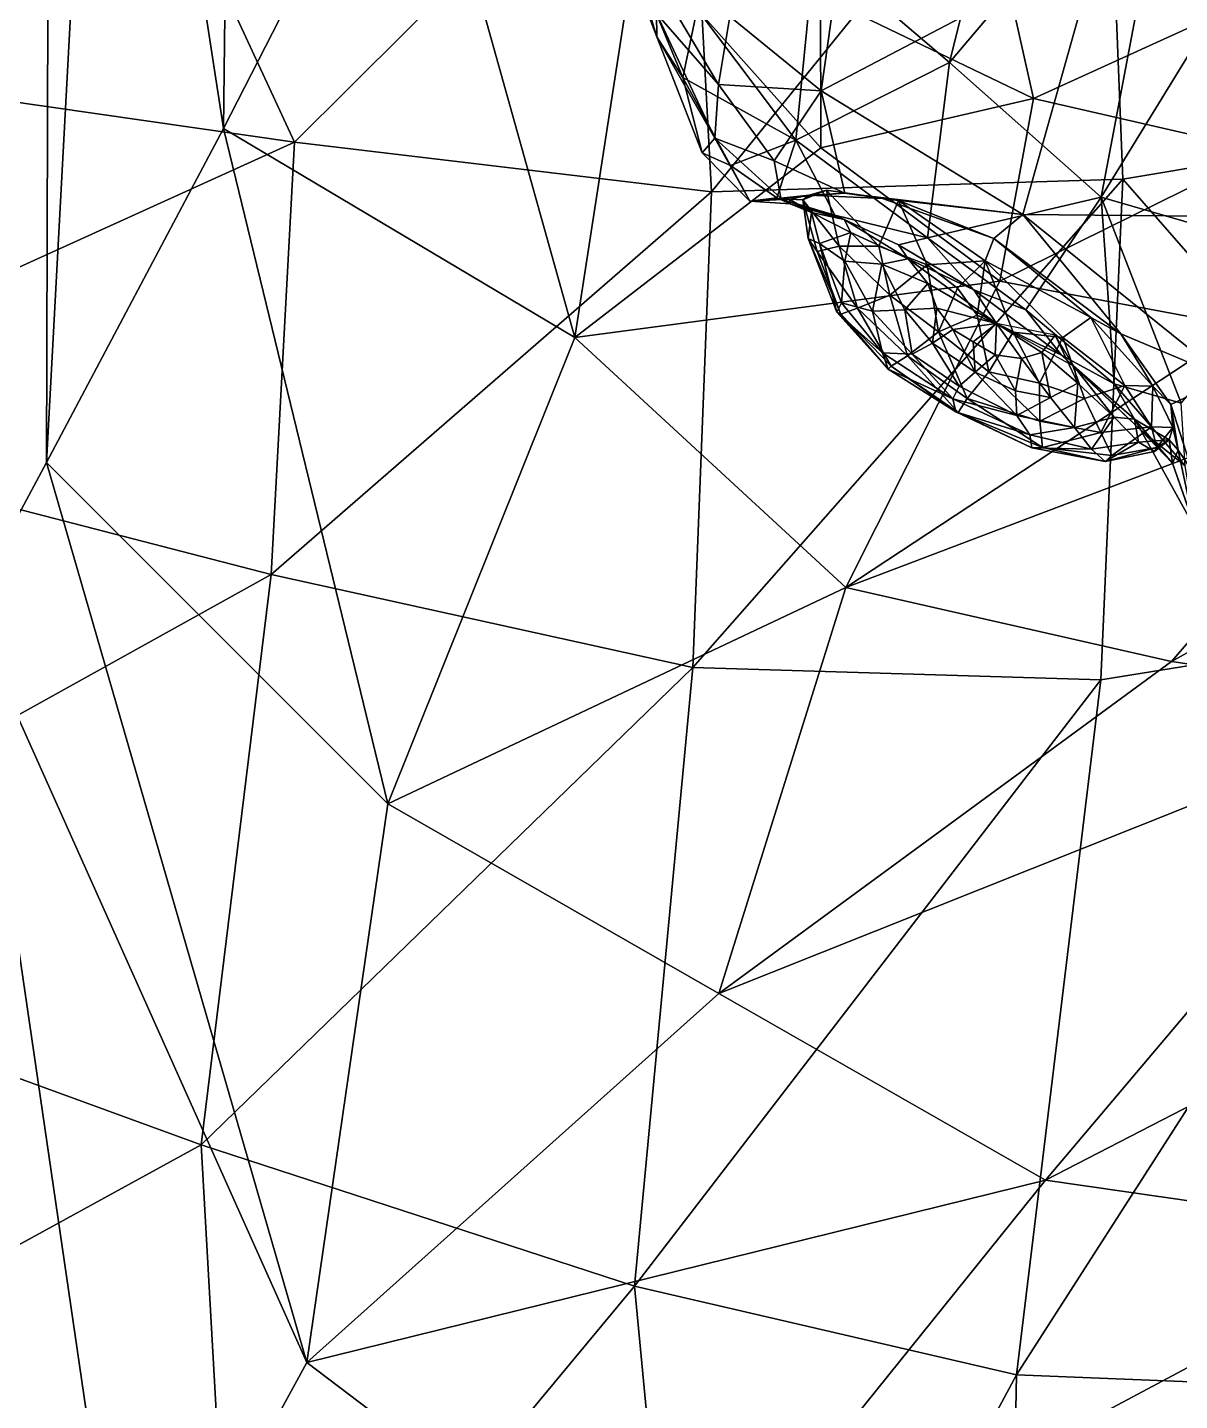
# Model space of a CAD drawing. Extents: x -1.6 to 1.6, y -9.4 to 16.4.
# Drawn here: x 0.4115 to 0.7756, y -1.1529 to -0.7189 of the extents above; entities that cross this region are included whole.
import ezdxf

# ---------------------------------------------------------------- set-up
doc = ezdxf.new("R2010")
doc.units = 0
doc.layers.add('DIPLODOC$LWO', color=1, linetype='CONTINUOUS')

msp = doc.modelspace()

# ---------------------------------------------------------------- linework, layer by layer
at = {"layer": 'DIPLODOC$LWO'}
for points in [[(0.43617, -0.50886, 2.40344), (0.47689, -0.45383, 2.34277), (0.4735, -0.75087, 2.50403)], [(0.53333, -0.63392, 2.34538), (0.4735, -0.75087, 2.50403), (0.47689, -0.45383, 2.34277)], [(0.4735, -0.75087, 2.50403), (0.41756, -0.85642, 2.62944), (0.43617, -0.50886, 2.40344)], [(0.41843, -0.53299, 2.42729), (0.43617, -0.50886, 2.40344), (0.41756, -0.85642, 2.62944)], [(0.36011, -0.89248, 2.65649), (0.38316, -0.52953, 2.42614), (0.41843, -0.53299, 2.42729)], [(0.39284, -0.90231, 2.6804), (0.36011, -0.89248, 2.65649), (0.41843, -0.53299, 2.42729)], [(0.41756, -0.85642, 2.62944), (0.39284, -0.90231, 2.6804), (0.41843, -0.53299, 2.42729)], [(0.89124, -0.74454, 4.37757), (0.89214, -0.59516, 4.35034), (0.75174, -0.61758, 4.51175)], [(0.43578, -0.62527, 4.84942), (0.31237, -0.61717, 5.07151), (0.30902, -0.72831, 5.05226)], [(0.75174, -0.61758, 4.51175), (0.62024, -0.63147, 4.67181), (0.62767, -0.77085, 4.63929)], [(0.62767, -0.77085, 4.63929), (0.75764, -0.76692, 4.50481), (0.75174, -0.61758, 4.51175)], [(0.73078, -0.61736, 0.40073), (0.66039, -0.69367, 0.28338), (0.70294, -0.73006, 0.30354)], [(0.77508, -0.64465, 0.41692), (0.73078, -0.61736, 0.40073), (0.70294, -0.73006, 0.30354)], [(0.75764, -0.76692, 4.50481), (0.89124, -0.74454, 4.37757), (0.75174, -0.61758, 4.51175)], [(0.30902, -0.72831, 5.05226), (0.49591, -0.75515, 4.83575), (0.43578, -0.62527, 4.84942)], [(0.62024, -0.63147, 4.67181), (0.43578, -0.62527, 4.84942), (0.49591, -0.75515, 4.83575)], [(0.49591, -0.75515, 4.83575), (0.62767, -0.77085, 4.63929), (0.62024, -0.63147, 4.67181)], [(0.4735, -0.75087, 2.50403), (0.53333, -0.63392, 2.34538), (0.58454, -0.81694, 2.45536)], [(0.60387, -0.69145, 2.23682), (0.58454, -0.81694, 2.45536), (0.53333, -0.63392, 2.34538)], [(0.77508, -0.64465, 0.41692), (0.70294, -0.73006, 0.30354), (0.75084, -0.77259, 0.28391)], [(0.81906, -0.66131, 0.41564), (0.77508, -0.64465, 0.41692), (0.75084, -0.77259, 0.28391)], [(0.6736, -0.65879, 0.01428), (0.66233, -0.73892, 0.02353), (0.63343, -0.71542, 0.04197)], [(0.6736, -0.65879, 0.01428), (0.75001, -0.69297, 0.00797), (0.66233, -0.73892, 0.02353)], [(0.75001, -0.69297, 0.00797), (0.90701, -0.66224, 0.01254), (0.87364, -0.77946, 0.00899)], [(0.81906, -0.66131, 0.41564), (0.75084, -0.77259, 0.28391), (0.81537, -0.79136, 0.2939)], [(0.60387, -0.69145, 2.23682), (0.66222, -0.75695, 2.24287), (0.58454, -0.81694, 2.45536)], [(0.61035, -0.7145, 0.08544), (0.61039, -0.7219, 0.09929), (0.59832, -0.69005, 0.10897)], [(0.60233, -0.69534, 0.12849), (0.59832, -0.69005, 0.10897), (0.61039, -0.7219, 0.09929)], [(0.66222, -0.75695, 2.24287), (0.60387, -0.69145, 2.23682), (0.66211, -0.70898, 2.09967)], [(0.66039, -0.69367, 0.28338), (0.62318, -0.71317, 0.16934), (0.65438, -0.75455, 0.1679)], [(0.70294, -0.73006, 0.30354), (0.66039, -0.69367, 0.28338), (0.65438, -0.75455, 0.1679)], [(0.75001, -0.69297, 0.00797), (0.72605, -0.77803, 0.01267), (0.66233, -0.73892, 0.02353)], [(0.87364, -0.77946, 0.00899), (0.72605, -0.77803, 0.01267), (0.75001, -0.69297, 0.00797)], [(0.61039, -0.7219, 0.09929), (0.61859, -0.73476, 0.11914), (0.60233, -0.69534, 0.12849)], [(0.60233, -0.69534, 0.12849), (0.61859, -0.73476, 0.11914), (0.62318, -0.71317, 0.16934)], [(0.72939, -0.7414, 2.11989), (0.66211, -0.70898, 2.09967), (0.72019, -0.69991, 1.96191)], [(0.72939, -0.7414, 2.11989), (0.72019, -0.69991, 1.96191), (0.79656, -0.7108, 1.9709)], [(0.61035, -0.7145, 0.08544), (0.61211, -0.70694, 0.07175), (0.6299, -0.73694, 0.05197)], [(0.63343, -0.71542, 0.04197), (0.6299, -0.73694, 0.05197), (0.61211, -0.70694, 0.07175)], [(0.66222, -0.75695, 2.24287), (0.66211, -0.70898, 2.09967), (0.72939, -0.7414, 2.11989)], [(0.80201, -0.75803, 2.14014), (0.72939, -0.7414, 2.11989), (0.79656, -0.7108, 1.9709)], [(0.6299, -0.73694, 0.05197), (0.62876, -0.75396, 0.06856), (0.61035, -0.7145, 0.08544)], [(0.61039, -0.7219, 0.09929), (0.61035, -0.7145, 0.08544), (0.62876, -0.75396, 0.06856)], [(0.65438, -0.75455, 0.1679), (0.62318, -0.71317, 0.16934), (0.61859, -0.73476, 0.11914)], [(0.6299, -0.73694, 0.05197), (0.63343, -0.71542, 0.04197), (0.66233, -0.73892, 0.02353)], [(0.62876, -0.75396, 0.06856), (0.62478, -0.75857, 0.08969), (0.61039, -0.7219, 0.09929)], [(0.61859, -0.73476, 0.11914), (0.61039, -0.7219, 0.09929), (0.62478, -0.75857, 0.08969)], [(0.49591, -0.75515, 4.83575), (0.30902, -0.72831, 5.05226), (0.30131, -0.84348, 5.02989)], [(0.70294, -0.73006, 0.30354), (0.65438, -0.75455, 0.1679), (0.69594, -0.78543, 0.19207)], [(0.69594, -0.78543, 0.19207), (0.75084, -0.77259, 0.28391), (0.70294, -0.73006, 0.30354)], [(0.62478, -0.75857, 0.08969), (0.63366, -0.76261, 0.10859), (0.61859, -0.73476, 0.11914)], [(0.61859, -0.73476, 0.11914), (0.63366, -0.76261, 0.10859), (0.65438, -0.75455, 0.1679)], [(0.62876, -0.75396, 0.06856), (0.6299, -0.73694, 0.05197), (0.64744, -0.76114, 0.03721)], [(0.66233, -0.73892, 0.02353), (0.64744, -0.76114, 0.03721), (0.6299, -0.73694, 0.05197)], [(0.66982, -0.77131, 0.02577), (0.64744, -0.76114, 0.03721), (0.66233, -0.73892, 0.02353)], [(0.71876, -0.79907, 2.29081), (0.66222, -0.75695, 2.24287), (0.72939, -0.7414, 2.11989)], [(0.72605, -0.77803, 0.01267), (0.66982, -0.77131, 0.02577), (0.66233, -0.73892, 0.02353)], [(0.71876, -0.79907, 2.29081), (0.72939, -0.7414, 2.11989), (0.80201, -0.75803, 2.14014)], [(0.87819, -0.90459, 4.3635), (0.89124, -0.74454, 4.37757), (0.75764, -0.76692, 4.50481)], [(0.41756, -0.85642, 2.62944), (0.4735, -0.75087, 2.50403), (0.52538, -0.96429, 2.71161)], [(0.58454, -0.81694, 2.45536), (0.52538, -0.96429, 2.71161), (0.4735, -0.75087, 2.50403)], [(0.63979, -0.77387, 0.08517), (0.62478, -0.75857, 0.08969), (0.62876, -0.75396, 0.06856)], [(0.64963, -0.77292, 0.05178), (0.62876, -0.75396, 0.06856), (0.64744, -0.76114, 0.03721)], [(0.64963, -0.77292, 0.05178), (0.63979, -0.77387, 0.08517), (0.62876, -0.75396, 0.06856)], [(0.65438, -0.75455, 0.1679), (0.63366, -0.76261, 0.10859), (0.64835, -0.77277, 0.12147)], [(0.64835, -0.77277, 0.12147), (0.66671, -0.77831, 0.15574), (0.65438, -0.75455, 0.1679)], [(0.66671, -0.77831, 0.15574), (0.69594, -0.78543, 0.19207), (0.65438, -0.75455, 0.1679)], [(0.30131, -0.84348, 5.02989), (0.48851, -0.89185, 4.80068), (0.49591, -0.75515, 4.83575)], [(0.62767, -0.77085, 4.63929), (0.49591, -0.75515, 4.83575), (0.48851, -0.89185, 4.80068)], [(0.66222, -0.75695, 2.24287), (0.71876, -0.79907, 2.29081), (0.58454, -0.81694, 2.45536)], [(0.63366, -0.76261, 0.10859), (0.62478, -0.75857, 0.08969), (0.63979, -0.77387, 0.08517)], [(0.79543, -0.8135, 2.30354), (0.71876, -0.79907, 2.29081), (0.80201, -0.75803, 2.14014)], [(0.64835, -0.77277, 0.12147), (0.63366, -0.76261, 0.10859), (0.63979, -0.77387, 0.08517)], [(0.66982, -0.77131, 0.02577), (0.64963, -0.77292, 0.05178), (0.64744, -0.76114, 0.03721)], [(0.75764, -0.76692, 4.50481), (0.62767, -0.77085, 4.63929), (0.62176, -0.92126, 4.59842)], [(0.62176, -0.92126, 4.59842), (0.75069, -0.92511, 4.4748), (0.75764, -0.76692, 4.50481)], [(0.75069, -0.92511, 4.4748), (0.87819, -0.90459, 4.3635), (0.75764, -0.76692, 4.50481)], [(0.48851, -0.89185, 4.80068), (0.62176, -0.92126, 4.59842), (0.62767, -0.77085, 4.63929)], [(0.65858, -0.77194, 0.05124), (0.64963, -0.77292, 0.05178), (0.66982, -0.77131, 0.02577)], [(0.64963, -0.77292, 0.05178), (0.65858, -0.77194, 0.05124), (0.65234, -0.77324, 0.07656)], [(0.65655, -0.77337, 0.0673), (0.65234, -0.77324, 0.07656), (0.65858, -0.77194, 0.05124)], [(0.65655, -0.77337, 0.0673), (0.66402, -0.77033, 0.04632), (0.66798, -0.78805, 0.04114)], [(0.65858, -0.77194, 0.05124), (0.66402, -0.77033, 0.04632), (0.65655, -0.77337, 0.0673)], [(0.66402, -0.77033, 0.04632), (0.65858, -0.77194, 0.05124), (0.68175, -0.77298, 0.02668)], [(0.66982, -0.77131, 0.02577), (0.68175, -0.77298, 0.02668), (0.65858, -0.77194, 0.05124)], [(0.66402, -0.77033, 0.04632), (0.68678, -0.77365, 0.02508), (0.68058, -0.78806, 0.02666)], [(0.68058, -0.78806, 0.02666), (0.66798, -0.78805, 0.04114), (0.66402, -0.77033, 0.04632)], [(0.68175, -0.77298, 0.02668), (0.68678, -0.77365, 0.02508), (0.66402, -0.77033, 0.04632)], [(0.68175, -0.77298, 0.02668), (0.66982, -0.77131, 0.02577), (0.72605, -0.77803, 0.01267)], [(0.65253, -0.77465, 0.1049), (0.64835, -0.77277, 0.12147), (0.63979, -0.77387, 0.08517)], [(0.65234, -0.77324, 0.07656), (0.63979, -0.77387, 0.08517), (0.64963, -0.77292, 0.05178)], [(0.63979, -0.77387, 0.08517), (0.65234, -0.77324, 0.07656), (0.65253, -0.77465, 0.1049)], [(0.64835, -0.77277, 0.12147), (0.65253, -0.77465, 0.1049), (0.66957, -0.7796, 0.14156)], [(0.66957, -0.7796, 0.14156), (0.66671, -0.77831, 0.15574), (0.64835, -0.77277, 0.12147)], [(0.65234, -0.77324, 0.07656), (0.65655, -0.77337, 0.0673), (0.65925, -0.77747, 0.09734)], [(0.65925, -0.77747, 0.09734), (0.65253, -0.77465, 0.1049), (0.65234, -0.77324, 0.07656)], [(0.66957, -0.7796, 0.14156), (0.65253, -0.77465, 0.1049), (0.65925, -0.77747, 0.09734)], [(0.65821, -0.78567, 0.08015), (0.65925, -0.77747, 0.09734), (0.65655, -0.77337, 0.0673)], [(0.66105, -0.78973, 0.05821), (0.65821, -0.78567, 0.08015), (0.65655, -0.77337, 0.0673)], [(0.66798, -0.78805, 0.04114), (0.66105, -0.78973, 0.05821), (0.65655, -0.77337, 0.0673)], [(0.6958, -0.79395, 0.01689), (0.68058, -0.78806, 0.02666), (0.68678, -0.77365, 0.02508)], [(0.72605, -0.77803, 0.01267), (0.71693, -0.78565, 0.01471), (0.68175, -0.77298, 0.02668)], [(0.68678, -0.77365, 0.02508), (0.68175, -0.77298, 0.02668), (0.71693, -0.78565, 0.01471)], [(0.68678, -0.77365, 0.02508), (0.71421, -0.79271, 0.01391), (0.6958, -0.79395, 0.01689)], [(0.71693, -0.78565, 0.01471), (0.71421, -0.79271, 0.01391), (0.68678, -0.77365, 0.02508)], [(0.75084, -0.77259, 0.28391), (0.69594, -0.78543, 0.19207), (0.72697, -0.80823, 0.18947)], [(0.72697, -0.80823, 0.18947), (0.75489, -0.83159, 0.17501), (0.75084, -0.77259, 0.28391)], [(0.77606, -0.83765, 0.18751), (0.81537, -0.79136, 0.2939), (0.75084, -0.77259, 0.28391)], [(0.75489, -0.83159, 0.17501), (0.77606, -0.83765, 0.18751), (0.75084, -0.77259, 0.28391)], [(0.65821, -0.78567, 0.08015), (0.66183, -0.78722, 0.10469), (0.65925, -0.77747, 0.09734)], [(0.67173, -0.78377, 0.13183), (0.65925, -0.77747, 0.09734), (0.66183, -0.78722, 0.10469)], [(0.67173, -0.78377, 0.13183), (0.66957, -0.7796, 0.14156), (0.65925, -0.77747, 0.09734)], [(0.66671, -0.77831, 0.15574), (0.66957, -0.7796, 0.14156), (0.68674, -0.78766, 0.16889)], [(0.68674, -0.78766, 0.16889), (0.69594, -0.78543, 0.19207), (0.66671, -0.77831, 0.15574)], [(0.66957, -0.7796, 0.14156), (0.67173, -0.78377, 0.13183), (0.68985, -0.79204, 0.15999)], [(0.68985, -0.79204, 0.15999), (0.68674, -0.78766, 0.16889), (0.66957, -0.7796, 0.14156)], [(0.71693, -0.78565, 0.01471), (0.72605, -0.77803, 0.01267), (0.75703, -0.81582, 0.02086)], [(0.72605, -0.77803, 0.01267), (0.79033, -0.82973, 0.02043), (0.75703, -0.81582, 0.02086)], [(0.79033, -0.82973, 0.02043), (0.72605, -0.77803, 0.01267), (0.87364, -0.77946, 0.00899)], [(0.66183, -0.78722, 0.10469), (0.66987, -0.79275, 0.12957), (0.67173, -0.78377, 0.13183)], [(0.66987, -0.79275, 0.12957), (0.68156, -0.79377, 0.15063), (0.67173, -0.78377, 0.13183)], [(0.68156, -0.79377, 0.15063), (0.68985, -0.79204, 0.15999), (0.67173, -0.78377, 0.13183)], [(0.69594, -0.78543, 0.19207), (0.68674, -0.78766, 0.16889), (0.71054, -0.80183, 0.17719)], [(0.71054, -0.80183, 0.17719), (0.72697, -0.80823, 0.18947), (0.69594, -0.78543, 0.19207)], [(0.66183, -0.78722, 0.10469), (0.65821, -0.78567, 0.08015), (0.66726, -0.80891, 0.08338)], [(0.65821, -0.78567, 0.08015), (0.66105, -0.78973, 0.05821), (0.66852, -0.80957, 0.05969)], [(0.66852, -0.80957, 0.05969), (0.66726, -0.80891, 0.08338), (0.65821, -0.78567, 0.08015)], [(0.66105, -0.78973, 0.05821), (0.66798, -0.78805, 0.04114), (0.67379, -0.80767, 0.0394)], [(0.67379, -0.80767, 0.0394), (0.66852, -0.80957, 0.05969), (0.66105, -0.78973, 0.05821)], [(0.66987, -0.79275, 0.12957), (0.66183, -0.78722, 0.10469), (0.66877, -0.80592, 0.10832)], [(0.66726, -0.80891, 0.08338), (0.66877, -0.80592, 0.10832), (0.66183, -0.78722, 0.10469)], [(0.66798, -0.78805, 0.04114), (0.68058, -0.78806, 0.02666), (0.68407, -0.80353, 0.02422)], [(0.68407, -0.80353, 0.02422), (0.67379, -0.80767, 0.0394), (0.66798, -0.78805, 0.04114)], [(0.6958, -0.79395, 0.01689), (0.68407, -0.80353, 0.02422), (0.68058, -0.78806, 0.02666)], [(0.71054, -0.80183, 0.17719), (0.68674, -0.78766, 0.16889), (0.68985, -0.79204, 0.15999)], [(0.71421, -0.79271, 0.01391), (0.71693, -0.78565, 0.01471), (0.74753, -0.81056, 0.01833)], [(0.71693, -0.78565, 0.01471), (0.75703, -0.81582, 0.02086), (0.74753, -0.81056, 0.01833)], [(0.66877, -0.80592, 0.10832), (0.67861, -0.80856, 0.13284), (0.66987, -0.79275, 0.12957)], [(0.68156, -0.79377, 0.15063), (0.66987, -0.79275, 0.12957), (0.67861, -0.80856, 0.13284)], [(0.67861, -0.80856, 0.13284), (0.68875, -0.80823, 0.1529), (0.68156, -0.79377, 0.15063)], [(0.68156, -0.79377, 0.15063), (0.6961, -0.79981, 0.16545), (0.68985, -0.79204, 0.15999)], [(0.6961, -0.79981, 0.16545), (0.68156, -0.79377, 0.15063), (0.68875, -0.80823, 0.1529)], [(0.69942, -0.8151, 0.01972), (0.68407, -0.80353, 0.02422), (0.6958, -0.79395, 0.01689)], [(0.68985, -0.79204, 0.15999), (0.6961, -0.79981, 0.16545), (0.71779, -0.81247, 0.16851)], [(0.71779, -0.81247, 0.16851), (0.71054, -0.80183, 0.17719), (0.68985, -0.79204, 0.15999)], [(0.7054, -0.80129, 0.01401), (0.6958, -0.79395, 0.01689), (0.71421, -0.79271, 0.01391)], [(0.7054, -0.80129, 0.01401), (0.69942, -0.8151, 0.01972), (0.6958, -0.79395, 0.01689)], [(0.71161, -0.80983, 0.01429), (0.7054, -0.80129, 0.01401), (0.71421, -0.79271, 0.01391)], [(0.72304, -0.8152, 0.01553), (0.71161, -0.80983, 0.01429), (0.71421, -0.79271, 0.01391)], [(0.73866, -0.81694, 0.01843), (0.72304, -0.8152, 0.01553), (0.71421, -0.79271, 0.01391)], [(0.74753, -0.81056, 0.01833), (0.73866, -0.81694, 0.01843), (0.71421, -0.79271, 0.01391)], [(0.71876, -0.79907, 2.29081), (0.67012, -0.8959, 2.50536), (0.58454, -0.81694, 2.45536)], [(0.71876, -0.79907, 2.29081), (0.79543, -0.8135, 2.30354), (0.67012, -0.8959, 2.50536)], [(0.68875, -0.80823, 0.1529), (0.69892, -0.80763, 0.16485), (0.6961, -0.79981, 0.16545)], [(0.6961, -0.79981, 0.16545), (0.69892, -0.80763, 0.16485), (0.71779, -0.81247, 0.16851)], [(0.69942, -0.8151, 0.01972), (0.7054, -0.80129, 0.01401), (0.71161, -0.80983, 0.01429)], [(0.72697, -0.80823, 0.18947), (0.71054, -0.80183, 0.17719), (0.73825, -0.82251, 0.16895)], [(0.73825, -0.82251, 0.16895), (0.71054, -0.80183, 0.17719), (0.71779, -0.81247, 0.16851)], [(0.68168, -0.82177, 0.10708), (0.66877, -0.80592, 0.10832), (0.66726, -0.80891, 0.08338)], [(0.67861, -0.80856, 0.13284), (0.66877, -0.80592, 0.10832), (0.68168, -0.82177, 0.10708)], [(0.68964, -0.82269, 0.03322), (0.67379, -0.80767, 0.0394), (0.68407, -0.80353, 0.02422)], [(0.69942, -0.8151, 0.01972), (0.68964, -0.82269, 0.03322), (0.68407, -0.80353, 0.02422)], [(0.68349, -0.82692, 0.07776), (0.68168, -0.82177, 0.10708), (0.66726, -0.80891, 0.08338)], [(0.68349, -0.82692, 0.07776), (0.66726, -0.80891, 0.08338), (0.66852, -0.80957, 0.05969)], [(0.68451, -0.82597, 0.05261), (0.66852, -0.80957, 0.05969), (0.67379, -0.80767, 0.0394)], [(0.68451, -0.82597, 0.05261), (0.68349, -0.82692, 0.07776), (0.66852, -0.80957, 0.05969)], [(0.68964, -0.82269, 0.03322), (0.68451, -0.82597, 0.05261), (0.67379, -0.80767, 0.0394)], [(0.68875, -0.80823, 0.1529), (0.67861, -0.80856, 0.13284), (0.69115, -0.82223, 0.13359)], [(0.68168, -0.82177, 0.10708), (0.69115, -0.82223, 0.13359), (0.67861, -0.80856, 0.13284)], [(0.69892, -0.80763, 0.16485), (0.68875, -0.80823, 0.1529), (0.69748, -0.8187, 0.15304)], [(0.69115, -0.82223, 0.13359), (0.69748, -0.8187, 0.15304), (0.68875, -0.80823, 0.1529)], [(0.69748, -0.8187, 0.15304), (0.70395, -0.81437, 0.16422), (0.69892, -0.80763, 0.16485)], [(0.69892, -0.80763, 0.16485), (0.70395, -0.81437, 0.16422), (0.71779, -0.81247, 0.16851)], [(0.71161, -0.80983, 0.01429), (0.71534, -0.82775, 0.02128), (0.69942, -0.8151, 0.01972)], [(0.71534, -0.82775, 0.02128), (0.71161, -0.80983, 0.01429), (0.72304, -0.8152, 0.01553)], [(0.73825, -0.82251, 0.16895), (0.75489, -0.83159, 0.17501), (0.72697, -0.80823, 0.18947)], [(0.75827, -0.83213, 0.03058), (0.73866, -0.81694, 0.01843), (0.74753, -0.81056, 0.01833)], [(0.74753, -0.81056, 0.01833), (0.76719, -0.83234, 0.03449), (0.75827, -0.83213, 0.03058)], [(0.74753, -0.81056, 0.01833), (0.75703, -0.81582, 0.02086), (0.76719, -0.83234, 0.03449)], [(0.79543, -0.8135, 2.30354), (0.85342, -0.82645, 2.34894), (0.67012, -0.8959, 2.50536)], [(0.70843, -0.83619, 0.03455), (0.68964, -0.82269, 0.03322), (0.69942, -0.8151, 0.01972)], [(0.70395, -0.81437, 0.16422), (0.69748, -0.8187, 0.15304), (0.71098, -0.82793, 0.1546)], [(0.71534, -0.82775, 0.02128), (0.70843, -0.83619, 0.03455), (0.69942, -0.8151, 0.01972)], [(0.70395, -0.81437, 0.16422), (0.71037, -0.8183, 0.16517), (0.71779, -0.81247, 0.16851)], [(0.71098, -0.82793, 0.1546), (0.71037, -0.8183, 0.16517), (0.70395, -0.81437, 0.16422)], [(0.71037, -0.8183, 0.16517), (0.71729, -0.82237, 0.16496), (0.71779, -0.81247, 0.16851)], [(0.72304, -0.8152, 0.01553), (0.73135, -0.83139, 0.02196), (0.71534, -0.82775, 0.02128)], [(0.71729, -0.82237, 0.16496), (0.72567, -0.82354, 0.16622), (0.71779, -0.81247, 0.16851)], [(0.72567, -0.82354, 0.16622), (0.73212, -0.82169, 0.1677), (0.71779, -0.81247, 0.16851)], [(0.73212, -0.82169, 0.1677), (0.73632, -0.81621, 0.16948), (0.71779, -0.81247, 0.16851)], [(0.7422, -0.82599, 0.15939), (0.73825, -0.82251, 0.16895), (0.71779, -0.81247, 0.16851)], [(0.73135, -0.83139, 0.02196), (0.72304, -0.8152, 0.01553), (0.73866, -0.81694, 0.01843)], [(0.75703, -0.81582, 0.02086), (0.79033, -0.82973, 0.02043), (0.77284, -0.83811, 0.04015)], [(0.75703, -0.81582, 0.02086), (0.77284, -0.83811, 0.04015), (0.76719, -0.83234, 0.03449)], [(0.58454, -0.81694, 2.45536), (0.67012, -0.8959, 2.50536), (0.52538, -0.96429, 2.71161)], [(0.69748, -0.8187, 0.15304), (0.69115, -0.82223, 0.13359), (0.70596, -0.83231, 0.13727)], [(0.70596, -0.83231, 0.13727), (0.71098, -0.82793, 0.1546), (0.69748, -0.8187, 0.15304)], [(0.71729, -0.82237, 0.16496), (0.71037, -0.8183, 0.16517), (0.71098, -0.82793, 0.1546)], [(0.73866, -0.81694, 0.01843), (0.74557, -0.83626, 0.02821), (0.73135, -0.83139, 0.02196)], [(0.73632, -0.81621, 0.16948), (0.73212, -0.82169, 0.1677), (0.74347, -0.83132, 0.15805)], [(0.7422, -0.82599, 0.15939), (0.73632, -0.81621, 0.16948), (0.74347, -0.83132, 0.15805)], [(0.73866, -0.81694, 0.01843), (0.75827, -0.83213, 0.03058), (0.74557, -0.83626, 0.02821)], [(0.69115, -0.82223, 0.13359), (0.68168, -0.82177, 0.10708), (0.70393, -0.83635, 0.11151)], [(0.70393, -0.83635, 0.11151), (0.68168, -0.82177, 0.10708), (0.68349, -0.82692, 0.07776)], [(0.70559, -0.8406, 0.05389), (0.68451, -0.82597, 0.05261), (0.68964, -0.82269, 0.03322)], [(0.70843, -0.83619, 0.03455), (0.70559, -0.8406, 0.05389), (0.68964, -0.82269, 0.03322)], [(0.70393, -0.83635, 0.11151), (0.70596, -0.83231, 0.13727), (0.69115, -0.82223, 0.13359)], [(0.72372, -0.83379, 0.15578), (0.71729, -0.82237, 0.16496), (0.71098, -0.82793, 0.1546)], [(0.72567, -0.82354, 0.16622), (0.71729, -0.82237, 0.16496), (0.72372, -0.83379, 0.15578)], [(0.73482, -0.83592, 0.15509), (0.72567, -0.82354, 0.16622), (0.72372, -0.83379, 0.15578)], [(0.73212, -0.82169, 0.1677), (0.72567, -0.82354, 0.16622), (0.73482, -0.83592, 0.15509)], [(0.74347, -0.83132, 0.15805), (0.73212, -0.82169, 0.1677), (0.73482, -0.83592, 0.15509)], [(0.75489, -0.83159, 0.17501), (0.73825, -0.82251, 0.16895), (0.76334, -0.84624, 0.14236)], [(0.76334, -0.84624, 0.14236), (0.73825, -0.82251, 0.16895), (0.7422, -0.82599, 0.15939)], [(0.85342, -0.82645, 2.34894), (0.77305, -0.91935, 2.56897), (0.67012, -0.8959, 2.50536)], [(0.70489, -0.84046, 0.08001), (0.68349, -0.82692, 0.07776), (0.68451, -0.82597, 0.05261)], [(0.70489, -0.84046, 0.08001), (0.70393, -0.83635, 0.11151), (0.68349, -0.82692, 0.07776)], [(0.70559, -0.8406, 0.05389), (0.70489, -0.84046, 0.08001), (0.68451, -0.82597, 0.05261)], [(0.71098, -0.82793, 0.1546), (0.70596, -0.83231, 0.13727), (0.72415, -0.84153, 0.13752)], [(0.73147, -0.84335, 0.03417), (0.70843, -0.83619, 0.03455), (0.71534, -0.82775, 0.02128)], [(0.72415, -0.84153, 0.13752), (0.72372, -0.83379, 0.15578), (0.71098, -0.82793, 0.1546)], [(0.73135, -0.83139, 0.02196), (0.73147, -0.84335, 0.03417), (0.71534, -0.82775, 0.02128)], [(0.7422, -0.82599, 0.15939), (0.74347, -0.83132, 0.15805), (0.75496, -0.84211, 0.13783)], [(0.76134, -0.84269, 0.12934), (0.7422, -0.82599, 0.15939), (0.75496, -0.84211, 0.13783)], [(0.76134, -0.84269, 0.12934), (0.76334, -0.84624, 0.14236), (0.7422, -0.82599, 0.15939)], [(0.77305, -0.91935, 2.56897), (0.85342, -0.82645, 2.34894), (0.93733, -0.82789, 2.39626)], [(0.93733, -0.82789, 2.39626), (0.86093, -0.9322, 2.6912), (0.77305, -0.91935, 2.56897)], [(0.72415, -0.84153, 0.13752), (0.70596, -0.83231, 0.13727), (0.70393, -0.83635, 0.11151)], [(0.73147, -0.84335, 0.03417), (0.73135, -0.83139, 0.02196), (0.74557, -0.83626, 0.02821)], [(0.74347, -0.83132, 0.15805), (0.73482, -0.83592, 0.15509), (0.74244, -0.84542, 0.13753)], [(0.75496, -0.84211, 0.13783), (0.74347, -0.83132, 0.15805), (0.74244, -0.84542, 0.13753)], [(0.75072, -0.84697, 0.04281), (0.74557, -0.83626, 0.02821), (0.75827, -0.83213, 0.03058)], [(0.75827, -0.83213, 0.03058), (0.76678, -0.84514, 0.04844), (0.75072, -0.84697, 0.04281)], [(0.76334, -0.84624, 0.14236), (0.7774, -0.85746, 0.15032), (0.75489, -0.83159, 0.17501)], [(0.75489, -0.83159, 0.17501), (0.7774, -0.85746, 0.15032), (0.77606, -0.83765, 0.18751)], [(0.76678, -0.84514, 0.04844), (0.75827, -0.83213, 0.03058), (0.76719, -0.83234, 0.03449)], [(0.76719, -0.83234, 0.03449), (0.77347, -0.84539, 0.05741), (0.76678, -0.84514, 0.04844)], [(0.76719, -0.83234, 0.03449), (0.77284, -0.83811, 0.04015), (0.77347, -0.84539, 0.05741)], [(0.79033, -0.82973, 0.02043), (0.77958, -0.85911, 0.05097), (0.77284, -0.83811, 0.04015)], [(0.7283, -0.8477, 0.11222), (0.72415, -0.84153, 0.13752), (0.70393, -0.83635, 0.11151)], [(0.7283, -0.8477, 0.11222), (0.70393, -0.83635, 0.11151), (0.70489, -0.84046, 0.08001)], [(0.73224, -0.85172, 0.05663), (0.70559, -0.8406, 0.05389), (0.70843, -0.83619, 0.03455)], [(0.73147, -0.84335, 0.03417), (0.73224, -0.85172, 0.05663), (0.70843, -0.83619, 0.03455)], [(0.73482, -0.83592, 0.15509), (0.72372, -0.83379, 0.15578), (0.72415, -0.84153, 0.13752)], [(0.74244, -0.84542, 0.13753), (0.73482, -0.83592, 0.15509), (0.72415, -0.84153, 0.13752)], [(0.74557, -0.83626, 0.02821), (0.75072, -0.84697, 0.04281), (0.73147, -0.84335, 0.03417)], [(0.72896, -0.85181, 0.08317), (0.7283, -0.8477, 0.11222), (0.70489, -0.84046, 0.08001)], [(0.72896, -0.85181, 0.08317), (0.70489, -0.84046, 0.08001), (0.70559, -0.8406, 0.05389)], [(0.73224, -0.85172, 0.05663), (0.72896, -0.85181, 0.08317), (0.70559, -0.8406, 0.05389)], [(0.74244, -0.84542, 0.13753), (0.72415, -0.84153, 0.13752), (0.7283, -0.8477, 0.11222)], [(0.77284, -0.83811, 0.04015), (0.77958, -0.85911, 0.05097), (0.77513, -0.8525, 0.06662)], [(0.77284, -0.83811, 0.04015), (0.77513, -0.8525, 0.06662), (0.77347, -0.84539, 0.05741)], [(0.48851, -0.89185, 4.80068), (0.30131, -0.84348, 5.02989), (0.28387, -1.00549, 4.98325)], [(0.74782, -0.85219, 0.11407), (0.74244, -0.84542, 0.13753), (0.7283, -0.8477, 0.11222)], [(0.73224, -0.85172, 0.05663), (0.73147, -0.84335, 0.03417), (0.75072, -0.84697, 0.04281)], [(0.75496, -0.84211, 0.13783), (0.74244, -0.84542, 0.13753), (0.74782, -0.85219, 0.11407)], [(0.76261, -0.85002, 0.1143), (0.75496, -0.84211, 0.13783), (0.74782, -0.85219, 0.11407)], [(0.75422, -0.85425, 0.06146), (0.75072, -0.84697, 0.04281), (0.76678, -0.84514, 0.04844)], [(0.76678, -0.84514, 0.04844), (0.76846, -0.85174, 0.07017), (0.75422, -0.85425, 0.06146)], [(0.76134, -0.84269, 0.12934), (0.75496, -0.84211, 0.13783), (0.76261, -0.85002, 0.1143)], [(0.77235, -0.84929, 0.09132), (0.76134, -0.84269, 0.12934), (0.76261, -0.85002, 0.1143)], [(0.77332, -0.85668, 0.10205), (0.76334, -0.84624, 0.14236), (0.76134, -0.84269, 0.12934)], [(0.77235, -0.84929, 0.09132), (0.77332, -0.85668, 0.10205), (0.76134, -0.84269, 0.12934)], [(0.7806, -0.87747, 0.11212), (0.7774, -0.85746, 0.15032), (0.76334, -0.84624, 0.14236)], [(0.77332, -0.85668, 0.10205), (0.7806, -0.87747, 0.11212), (0.76334, -0.84624, 0.14236)], [(0.76846, -0.85174, 0.07017), (0.76678, -0.84514, 0.04844), (0.77347, -0.84539, 0.05741)], [(0.77347, -0.84539, 0.05741), (0.77235, -0.84929, 0.09132), (0.76846, -0.85174, 0.07017)], [(0.77347, -0.84539, 0.05741), (0.77513, -0.8525, 0.06662), (0.77235, -0.84929, 0.09132)], [(0.74782, -0.85219, 0.11407), (0.7283, -0.8477, 0.11222), (0.72896, -0.85181, 0.08317)], [(0.75072, -0.84697, 0.04281), (0.75422, -0.85425, 0.06146), (0.73224, -0.85172, 0.05663)], [(0.76261, -0.85002, 0.1143), (0.74782, -0.85219, 0.11407), (0.75205, -0.85611, 0.08567)], [(0.76764, -0.85293, 0.09129), (0.76261, -0.85002, 0.1143), (0.75205, -0.85611, 0.08567)], [(0.76261, -0.85002, 0.1143), (0.76764, -0.85293, 0.09129), (0.77235, -0.84929, 0.09132)], [(0.77235, -0.84929, 0.09132), (0.76764, -0.85293, 0.09129), (0.76846, -0.85174, 0.07017)], [(0.77513, -0.8525, 0.06662), (0.77332, -0.85668, 0.10205), (0.77235, -0.84929, 0.09132)], [(0.75205, -0.85611, 0.08567), (0.72896, -0.85181, 0.08317), (0.73224, -0.85172, 0.05663)], [(0.75205, -0.85611, 0.08567), (0.74782, -0.85219, 0.11407), (0.72896, -0.85181, 0.08317)], [(0.75422, -0.85425, 0.06146), (0.75205, -0.85611, 0.08567), (0.73224, -0.85172, 0.05663)], [(0.75205, -0.85611, 0.08567), (0.75422, -0.85425, 0.06146), (0.76846, -0.85174, 0.07017)], [(0.76846, -0.85174, 0.07017), (0.76764, -0.85293, 0.09129), (0.75205, -0.85611, 0.08567)], [(0.77513, -0.8525, 0.06662), (0.78016, -0.87578, 0.08274), (0.77332, -0.85668, 0.10205)], [(0.77958, -0.85911, 0.05097), (0.78016, -0.87578, 0.08274), (0.77513, -0.8525, 0.06662)], [(0.39284, -0.90231, 2.6804), (0.41756, -0.85642, 2.62944), (0.49981, -1.14085, 2.93846)], [(0.52538, -0.96429, 2.71161), (0.49981, -1.14085, 2.93846), (0.41756, -0.85642, 2.62944)], [(0.78016, -0.87578, 0.08274), (0.7806, -0.87747, 0.11212), (0.77332, -0.85668, 0.10205)], [(0.28387, -1.00549, 4.98325), (0.4664, -1.0721, 4.74406), (0.48851, -0.89185, 4.80068)], [(0.62176, -0.92126, 4.59842), (0.48851, -0.89185, 4.80068), (0.4664, -1.0721, 4.74406)], [(0.67012, -0.8959, 2.50536), (0.62995, -1.02427, 2.78064), (0.52538, -0.96429, 2.71161)], [(0.67012, -0.8959, 2.50536), (0.77305, -0.91935, 2.56897), (0.62995, -1.02427, 2.78064)], [(0.49981, -1.14085, 2.93846), (0.44301, -1.24493, 3.03507), (0.39284, -0.90231, 2.6804)], [(0.44301, -1.24493, 3.03507), (0.40547, -1.1918, 2.9486), (0.39284, -0.90231, 2.6804)], [(0.87819, -0.90459, 4.3635), (0.75069, -0.92511, 4.4748), (0.7241, -1.14475, 4.38668)], [(0.7241, -1.14475, 4.38668), (0.83956, -1.14939, 4.25526), (0.87819, -0.90459, 4.3635)], [(0.62995, -1.02427, 2.78064), (0.77305, -0.91935, 2.56897), (0.86093, -0.9322, 2.6912)], [(0.4664, -1.0721, 4.74406), (0.60339, -1.1168, 4.52484), (0.62176, -0.92126, 4.59842)], [(0.75069, -0.92511, 4.4748), (0.62176, -0.92126, 4.59842), (0.60339, -1.1168, 4.52484)], [(0.60339, -1.1168, 4.52484), (0.7241, -1.14475, 4.38668), (0.75069, -0.92511, 4.4748)], [(0.86093, -0.9322, 2.6912), (0.73326, -1.08326, 2.99247), (0.62995, -1.02427, 2.78064)], [(0.73326, -1.08326, 2.99247), (0.86093, -0.9322, 2.6912), (1.0245, -0.93306, 2.81879)], [(1.0245, -0.93306, 2.81879), (0.85611, -1.10097, 3.22562), (0.73326, -1.08326, 2.99247)], [(0.52538, -0.96429, 2.71161), (0.62995, -1.02427, 2.78064), (0.49981, -1.14085, 2.93846)], [(0.4664, -1.0721, 4.74406), (0.28387, -1.00549, 4.98325), (0.26249, -1.1839, 4.92057)], [(0.49981, -1.14085, 2.93846), (0.62995, -1.02427, 2.78064), (0.73326, -1.08326, 2.99247)], [(0.26249, -1.1839, 4.92057), (0.47749, -1.2684, 4.68032), (0.4664, -1.0721, 4.74406)], [(0.60339, -1.1168, 4.52484), (0.4664, -1.0721, 4.74406), (0.47749, -1.2684, 4.68032)], [(0.73326, -1.08326, 2.99247), (0.61601, -1.22895, 3.23312), (0.49981, -1.14085, 2.93846)], [(0.61601, -1.22895, 3.23312), (0.73326, -1.08326, 2.99247), (0.85611, -1.10097, 3.22562)], [(0.85611, -1.10097, 3.22562), (0.80656, -1.20622, 3.59487), (0.61601, -1.22895, 3.23312)], [(0.47749, -1.2684, 4.68032), (0.62381, -1.33155, 4.43632), (0.60339, -1.1168, 4.52484)], [(0.7241, -1.14475, 4.38668), (0.60339, -1.1168, 4.52484), (0.62381, -1.33155, 4.43632)], [(0.44301, -1.24493, 3.03507), (0.49981, -1.14085, 2.93846), (0.61601, -1.22895, 3.23312)], [(0.62381, -1.33155, 4.43632), (0.71964, -1.37454, 4.24878), (0.7241, -1.14475, 4.38668)], [(0.83956, -1.14939, 4.25526), (0.7241, -1.14475, 4.38668), (0.71964, -1.37454, 4.24878)], [(0.71964, -1.37454, 4.24878), (0.7856, -1.3775, 4.03772), (0.83956, -1.14939, 4.25526)]]:
    msp.add_3dface(points, dxfattribs=at)

doc.saveas('drawing.dxf')
